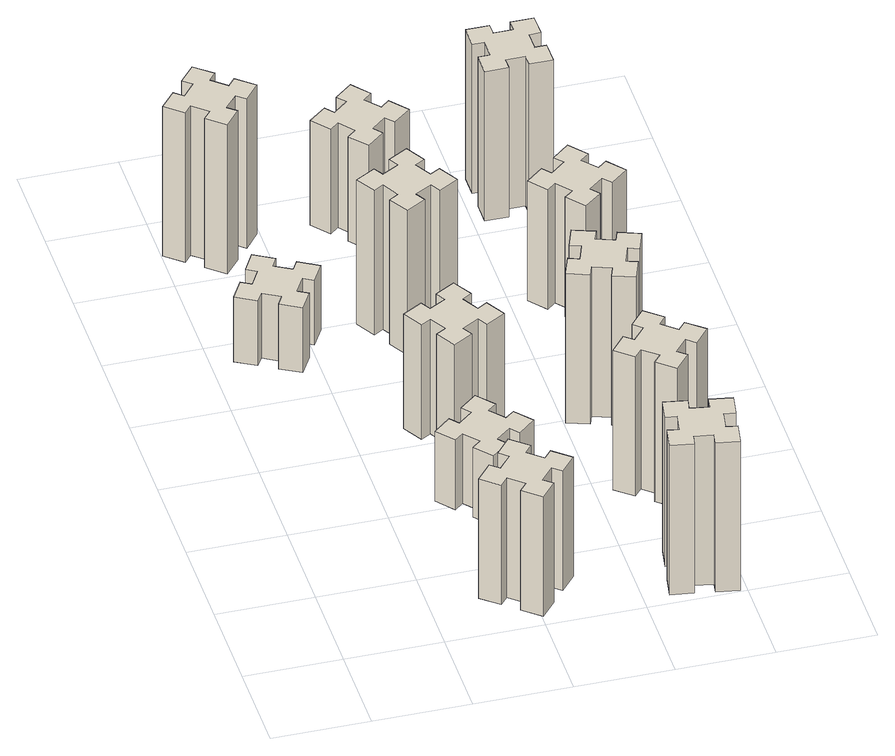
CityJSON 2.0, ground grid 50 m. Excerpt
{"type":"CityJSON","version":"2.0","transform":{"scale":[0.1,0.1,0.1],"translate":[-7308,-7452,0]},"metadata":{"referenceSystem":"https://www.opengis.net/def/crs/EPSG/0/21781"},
"CityObjects":{
"building1":{"type":"Building","attributes":{"class":"1000","function":"1000","usage":"1000","yearOfConstruction":2016,"roofType":"1000","measuredHeight":39,"storeysAboveGround":30,"storeysBelowGround":0},"geometry":[{"type":"Solid","lod":"1","boundaries":[[[[0,1,2,3,4,5,6,7,8,9,10,11,12,13,14,15,16,17,18,19]],[[17,16,20,21]],[[16,15,22,20]],[[15,14,23,22]],[[14,13,24,23]],[[13,12,25,24]],[[12,11,26,25]],[[11,10,27,26]],[[10,9,28,27]],[[9,8,29,28]],[[8,7,30,29]],[[7,6,31,30]],[[6,5,32,31]],[[5,4,33,32]],[[4,3,34,33]],[[3,2,35,34]],[[2,1,36,35]],[[1,0,37,36]],[[0,19,38,37]],[[19,18,39,38]],[[18,17,21,39]],[[24,25,26,27,28,29,30,31,32,33,34,35,36,37,38,39,21,20,22,23]]]]}]},
"building2":{"type":"Building","attributes":{"class":"1000","function":"1000","usage":"1000","yearOfConstruction":2016,"roofType":"1000","measuredHeight":72,"storeysAboveGround":30,"storeysBelowGround":0},"geometry":[{"type":"Solid","lod":"1","boundaries":[[[[40,41,42,43,44,45,46,47,48,49,50,51,52,53,54,55,56,57,58,59]],[[57,56,60,61]],[[56,55,62,60]],[[55,54,63,62]],[[54,53,64,63]],[[53,52,65,64]],[[52,51,66,65]],[[51,50,67,66]],[[50,49,68,67]],[[49,48,69,68]],[[48,47,70,69]],[[47,46,71,70]],[[46,45,72,71]],[[45,44,73,72]],[[44,43,74,73]],[[43,42,75,74]],[[42,41,76,75]],[[41,40,77,76]],[[40,59,78,77]],[[59,58,79,78]],[[58,57,61,79]],[[64,65,66,67,68,69,70,71,72,73,74,75,76,77,78,79,61,60,62,63]]]]}]},
"building3":{"type":"Building","attributes":{"class":"1000","function":"1000","usage":"1000","yearOfConstruction":2016,"roofType":"1000","measuredHeight":90,"storeysAboveGround":30,"storeysBelowGround":0},"geometry":[{"type":"Solid","lod":"1","boundaries":[[[[80,81,82,83,84,85,86,87,88,89,90,91,92,93,94,95,96,97,98,99]],[[97,96,100,101]],[[96,95,102,100]],[[95,94,103,102]],[[94,93,104,103]],[[93,92,105,104]],[[92,91,106,105]],[[91,90,107,106]],[[90,89,108,107]],[[89,88,109,108]],[[88,87,110,109]],[[87,86,111,110]],[[86,85,112,111]],[[85,84,113,112]],[[84,83,114,113]],[[83,82,115,114]],[[82,81,116,115]],[[81,80,117,116]],[[80,99,118,117]],[[99,98,119,118]],[[98,97,101,119]],[[104,105,106,107,108,109,110,111,112,113,114,115,116,117,118,119,101,100,102,103]]]]}]},
"building4":{"type":"Building","attributes":{"class":"1000","function":"1000","usage":"1000","yearOfConstruction":2016,"roofType":"1000","measuredHeight":42,"storeysAboveGround":30,"storeysBelowGround":0},"geometry":[{"type":"Solid","lod":"1","boundaries":[[[[120,121,122,123,124,125,126,127,128,129,130,131,132,133,134,135,136,137,138,139]],[[137,136,140,141]],[[136,135,142,140]],[[135,134,143,142]],[[134,133,144,143]],[[133,132,145,144]],[[132,131,146,145]],[[131,130,147,146]],[[130,129,148,147]],[[129,128,149,148]],[[128,127,150,149]],[[127,126,151,150]],[[126,125,152,151]],[[125,124,153,152]],[[124,123,154,153]],[[123,122,155,154]],[[122,121,156,155]],[[121,120,157,156]],[[120,139,158,157]],[[139,138,159,158]],[[138,137,141,159]],[[144,145,146,147,148,149,150,151,152,153,154,155,156,157,158,159,141,140,142,143]]]]}]},
"building5":{"type":"Building","attributes":{"class":"1000","function":"1000","usage":"1000","yearOfConstruction":2016,"roofType":"1000","measuredHeight":69,"storeysAboveGround":30,"storeysBelowGround":0},"geometry":[{"type":"Solid","lod":"1","boundaries":[[[[160,161,162,163,164,165,166,167,168,169,170,171,172,173,174,175,176,177,178,179]],[[177,176,180,181]],[[176,175,182,180]],[[175,174,183,182]],[[174,173,184,183]],[[173,172,185,184]],[[172,171,186,185]],[[171,170,187,186]],[[170,169,188,187]],[[169,168,189,188]],[[168,167,190,189]],[[167,166,191,190]],[[166,165,192,191]],[[165,164,193,192]],[[164,163,194,193]],[[163,162,195,194]],[[162,161,196,195]],[[161,160,197,196]],[[160,179,198,197]],[[179,178,199,198]],[[178,177,181,199]],[[184,185,186,187,188,189,190,191,192,193,194,195,196,197,198,199,181,180,182,183]]]]}]},
"building6":{"type":"Building","attributes":{"class":"1000","function":"1000","usage":"1000","yearOfConstruction":2016,"roofType":"1000","measuredHeight":87,"storeysAboveGround":30,"storeysBelowGround":0},"geometry":[{"type":"Solid","lod":"1","boundaries":[[[[200,201,202,203,204,205,206,207,208,209,210,211,212,213,214,215,216,217,218,219]],[[217,216,220,221]],[[216,215,222,220]],[[215,214,223,222]],[[214,213,224,223]],[[213,212,225,224]],[[212,211,226,225]],[[211,210,227,226]],[[210,209,228,227]],[[209,208,229,228]],[[208,207,230,229]],[[207,206,231,230]],[[206,205,232,231]],[[205,204,233,232]],[[204,203,234,233]],[[203,202,235,234]],[[202,201,236,235]],[[201,200,237,236]],[[200,219,238,237]],[[219,218,239,238]],[[218,217,221,239]],[[224,225,226,227,228,229,230,231,232,233,234,235,236,237,238,239,221,220,222,223]]]]}]},
"building7":{"type":"Building","attributes":{"class":"1000","function":"1000","usage":"1000","yearOfConstruction":2016,"roofType":"1000","measuredHeight":90,"storeysAboveGround":30,"storeysBelowGround":0},"geometry":[{"type":"Solid","lod":"1","boundaries":[[[[240,241,242,243,244,245,246,247,248,249,250,251,252,253,254,255,256,257,258,259]],[[257,256,260,261]],[[256,255,262,260]],[[255,254,263,262]],[[254,253,264,263]],[[253,252,265,264]],[[252,251,266,265]],[[251,250,267,266]],[[250,249,268,267]],[[249,248,269,268]],[[248,247,270,269]],[[247,246,271,270]],[[246,245,272,271]],[[245,244,273,272]],[[244,243,274,273]],[[243,242,275,274]],[[242,241,276,275]],[[241,240,277,276]],[[240,259,278,277]],[[259,258,279,278]],[[258,257,261,279]],[[264,265,266,267,268,269,270,271,272,273,274,275,276,277,278,279,261,260,262,263]]]]}]},
"building8":{"type":"Building","attributes":{"class":"1000","function":"1000","usage":"1000","yearOfConstruction":2016,"roofType":"1000","measuredHeight":63,"storeysAboveGround":30,"storeysBelowGround":0},"geometry":[{"type":"Solid","lod":"1","boundaries":[[[[280,281,282,283,284,285,286,287,288,289,290,291,292,293,294,295,296,297,298,299]],[[297,296,300,301]],[[296,295,302,300]],[[295,294,303,302]],[[294,293,304,303]],[[293,292,305,304]],[[292,291,306,305]],[[291,290,307,306]],[[290,289,308,307]],[[289,288,309,308]],[[288,287,310,309]],[[287,286,311,310]],[[286,285,312,311]],[[285,284,313,312]],[[284,283,314,313]],[[283,282,315,314]],[[282,281,316,315]],[[281,280,317,316]],[[280,299,318,317]],[[299,298,319,318]],[[298,297,301,319]],[[304,305,306,307,308,309,310,311,312,313,314,315,316,317,318,319,301,300,302,303]]]]}]},
"building9":{"type":"Building","attributes":{"class":"1000","function":"1000","usage":"1000","yearOfConstruction":2016,"roofType":"1000","measuredHeight":84,"storeysAboveGround":30,"storeysBelowGround":0},"geometry":[{"type":"Solid","lod":"1","boundaries":[[[[320,321,322,323,324,325,326,327,328,329,330,331,332,333,334,335,336,337,338,339]],[[337,336,340,341]],[[336,335,342,340]],[[335,334,343,342]],[[334,333,344,343]],[[333,332,345,344]],[[332,331,346,345]],[[331,330,347,346]],[[330,329,348,347]],[[329,328,349,348]],[[328,327,350,349]],[[327,326,351,350]],[[326,325,352,351]],[[325,324,353,352]],[[324,323,354,353]],[[323,322,355,354]],[[322,321,356,355]],[[321,320,357,356]],[[320,339,358,357]],[[339,338,359,358]],[[338,337,341,359]],[[344,345,346,347,348,349,350,351,352,353,354,355,356,357,358,359,341,340,342,343]]]]}]},
"building10":{"type":"Building","attributes":{"class":"1000","function":"1000","usage":"1000","yearOfConstruction":2016,"roofType":"1000","measuredHeight":90,"storeysAboveGround":30,"storeysBelowGround":0},"geometry":[{"type":"Solid","lod":"1","boundaries":[[[[360,361,362,363,364,365,366,367,368,369,370,371,372,373,374,375,376,377,378,379]],[[377,376,380,381]],[[376,375,382,380]],[[375,374,383,382]],[[374,373,384,383]],[[373,372,385,384]],[[372,371,386,385]],[[371,370,387,386]],[[370,369,388,387]],[[369,368,389,388]],[[368,367,390,389]],[[367,366,391,390]],[[366,365,392,391]],[[365,364,393,392]],[[364,363,394,393]],[[363,362,395,394]],[[362,361,396,395]],[[361,360,397,396]],[[360,379,398,397]],[[379,378,399,398]],[[378,377,381,399]],[[384,385,386,387,388,389,390,391,392,393,394,395,396,397,398,399,381,380,382,383]]]]}]},
"building11":{"type":"Building","attributes":{"class":"1000","function":"1000","usage":"1000","yearOfConstruction":2016,"roofType":"1000","measuredHeight":72,"storeysAboveGround":30,"storeysBelowGround":0},"geometry":[{"type":"Solid","lod":"1","boundaries":[[[[400,401,402,403,404,405,406,407,408,409,410,411,412,413,414,415,416,417,418,419]],[[417,416,420,421]],[[416,415,422,420]],[[415,414,423,422]],[[414,413,424,423]],[[413,412,425,424]],[[412,411,426,425]],[[411,410,427,426]],[[410,409,428,427]],[[409,408,429,428]],[[408,407,430,429]],[[407,406,431,430]],[[406,405,432,431]],[[405,404,433,432]],[[404,403,434,433]],[[403,402,435,434]],[[402,401,436,435]],[[401,400,437,436]],[[400,419,438,437]],[[419,418,439,438]],[[418,417,421,439]],[[424,425,426,427,428,429,430,431,432,433,434,435,436,437,438,439,421,420,422,423]]]]}]},
"building12":{"type":"Building","attributes":{"class":"1000","function":"1000","usage":"1000","yearOfConstruction":2016,"roofType":"1000","measuredHeight":90,"storeysAboveGround":30,"storeysBelowGround":0},"geometry":[{"type":"Solid","lod":"1","boundaries":[[[[440,441,442,443,444,445,446,447,448,449,450,451,452,453,454,455,456,457,458,459]],[[457,456,460,461]],[[456,455,462,460]],[[455,454,463,462]],[[454,453,464,463]],[[453,452,465,464]],[[452,451,466,465]],[[451,450,467,466]],[[450,449,468,467]],[[449,448,469,468]],[[448,447,470,469]],[[447,446,471,470]],[[446,445,472,471]],[[445,444,473,472]],[[444,443,474,473]],[[443,442,475,474]],[[442,441,476,475]],[[441,440,477,476]],[[440,459,478,477]],[[459,458,479,478]],[[458,457,461,479]],[[464,465,466,467,468,469,470,471,472,473,474,475,476,477,478,479,461,460,462,463]]]]}]}
},
"vertices":[
[416,2327,0],[466,2414,0],[518,2384,0],[578,2488,0],[474,2548,0],[444,2496,0],[357,2546,0],[387,2598,0],[283,2658,0],[223,2554,0],[275,2524,0],[225,2437,0],[173,2467,0],[113,2363,0],[217,2303,0],[247,2355,0],[334,2305,0],[304,2253,0],[408,2193,0],[468,2297,0],[334,2305,390],[304,2253,390],[247,2355,390],[217,2303,390],[113,2363,390],[173,2467,390],[225,2437,390],[275,2524,390],[223,2554,390],[283,2658,390],[387,2598,390],[357,2546,390],[444,2496,390],[474,2548,390],[578,2488,390],[518,2384,390],[466,2414,390],[416,2327,390],[468,2297,390],[408,2193,390],
[876,253,0],[953,189,0],[914,143,0],[1006,66,0],[1083,158,0],[1037,196,0],[1102,273,0],[1148,234,0],[1225,326,0],[1133,403,0],[1094,357,0],[1018,422,0],[1056,468,0],[964,545,0],[887,453,0],[933,414,0],[869,338,0],[823,376,0],[746,284,0],[838,207,0],[869,338,720],[823,376,720],[933,414,720],[887,453,720],[964,545,720],[1056,468,720],[1018,422,720],[1094,357,720],[1133,403,720],[1225,326,720],[1148,234,720],[1102,273,720],[1037,196,720],[1083,158,720],[1006,66,720],[914,143,720],[953,189,720],[876,253,720],[838,207,720],[746,284,720],
[136,3213,0],[213,3149,0],[174,3103,0],[266,3026,0],[343,3118,0],[297,3156,0],[362,3233,0],[408,3194,0],[485,3286,0],[393,3363,0],[354,3317,0],[278,3382,0],[316,3428,0],[224,3505,0],[147,3413,0],[193,3374,0],[129,3298,0],[83,3336,0],[6,3244,0],[98,3167,0],[129,3298,900],[83,3336,900],[193,3374,900],[147,3413,900],[224,3505,900],[316,3428,900],[278,3382,900],[354,3317,900],[393,3363,900],[485,3286,900],[408,3194,900],[362,3233,900],[297,3156,900],[343,3118,900],[266,3026,900],[174,3103,900],[213,3149,900],[136,3213,900],[98,3167,900],[6,3244,900],
[953,1162,0],[876,1097,0],[838,1143,0],[746,1066,0],[823,974,0],[869,1013,0],[933,936,0],[887,898,0],[964,806,0],[1056,883,0],[1018,929,0],[1094,993,0],[1133,947,0],[1225,1024,0],[1148,1116,0],[1102,1078,0],[1037,1154,0],[1083,1193,0],[1006,1285,0],[914,1208,0],[1037,1154,420],[1083,1193,420],[1102,1078,420],[1148,1116,420],[1225,1024,420],[1133,947,420],[1094,993,420],[1018,929,420],[1056,883,420],[964,806,420],[887,898,420],[933,936,420],[869,1013,420],[823,974,420],[746,1066,420],[838,1143,420],[876,1097,420],[953,1162,420],[914,1208,420],[1006,1285,420],
[865,1574,0],[915,1487,0],[863,1457,0],[923,1353,0],[1027,1413,0],[997,1465,0],[1084,1515,0],[1114,1463,0],[1218,1523,0],[1158,1627,0],[1106,1597,0],[1056,1684,0],[1108,1714,0],[1048,1818,0],[944,1758,0],[974,1706,0],[887,1656,0],[857,1708,0],[753,1648,0],[813,1544,0],[887,1656,690],[857,1708,690],[974,1706,690],[944,1758,690],[1048,1818,690],[1108,1714,690],[1056,1684,690],[1106,1597,690],[1158,1627,690],[1218,1523,690],[1114,1463,690],[1084,1515,690],[997,1465,690],[1027,1413,690],[923,1353,690],[863,1457,690],[915,1487,690],[865,1574,690],[813,1544,690],[753,1648,690],
[997,2305,0],[1084,2355,0],[1114,2303,0],[1218,2363,0],[1158,2467,0],[1106,2437,0],[1056,2524,0],[1108,2554,0],[1048,2658,0],[944,2598,0],[974,2546,0],[887,2496,0],[857,2548,0],[753,2488,0],[813,2384,0],[865,2414,0],[915,2327,0],[863,2297,0],[923,2193,0],[1027,2253,0],[915,2327,870],[863,2297,870],[865,2414,870],[813,2384,870],[753,2488,870],[857,2548,870],[887,2496,870],[974,2546,870],[944,2598,870],[1048,2658,870],[1108,2554,870],[1056,2524,870],[1106,2437,870],[1158,2467,870],[1218,2363,870],[1114,2303,870],[1084,2355,870],[997,2305,870],[1027,2253,870],[923,2193,870],
[1894,305,0],[1795,322,0],[1806,381,0],[1687,402,0],[1667,284,0],[1726,274,0],[1708,175,0],[1649,186,0],[1628,67,0],[1747,47,0],[1757,106,0],[1855,88,0],[1845,29,0],[1963,8,0],[1984,127,0],[1925,137,0],[1942,235,0],[2001,225,0],[2022,343,0],[1904,364,0],[1942,235,900],[2001,225,900],[1925,137,900],[1984,127,900],[1963,8,900],[1845,29,900],[1855,88,900],[1757,106,900],[1747,47,900],[1628,67,900],[1649,186,900],[1708,175,900],[1726,274,900],[1667,284,900],[1687,402,900],[1806,381,900],[1795,322,900],[1894,305,900],[1904,364,900],[2022,343,900],
[1102,3298,0],[1037,3374,0],[1083,3413,0],[1006,3505,0],[914,3428,0],[953,3382,0],[876,3317,0],[838,3363,0],[746,3286,0],[823,3194,0],[869,3233,0],[933,3156,0],[887,3118,0],[964,3026,0],[1056,3103,0],[1018,3149,0],[1094,3213,0],[1133,3167,0],[1225,3244,0],[1148,3336,0],[1094,3213,630],[1133,3167,630],[1018,3149,630],[1056,3103,630],[964,3026,630],[887,3118,630],[933,3156,630],[869,3233,630],[823,3194,630],[746,3286,630],[838,3363,630],[876,3317,630],[953,3382,630],[914,3428,630],[1006,3505,630],[1083,3413,630],[1037,3374,630],[1102,3298,630],[1148,3336,630],[1225,3244,630],
[1877,836,0],[1942,913,0],[1988,874,0],[2065,966,0],[1973,1043,0],[1934,997,0],[1858,1062,0],[1896,1108,0],[1804,1185,0],[1727,1093,0],[1773,1054,0],[1709,978,0],[1663,1016,0],[1586,924,0],[1678,847,0],[1716,893,0],[1793,829,0],[1754,783,0],[1846,706,0],[1923,798,0],[1793,829,840],[1754,783,840],[1716,893,840],[1678,847,840],[1586,924,840],[1663,1016,840],[1709,978,840],[1773,1054,840],[1727,1093,840],[1804,1185,840],[1896,1108,840],[1858,1062,840],[1934,997,840],[1973,1043,840],[2065,966,840],[1988,874,840],[1942,913,840],[1877,836,840],[1923,798,840],[1846,706,840],
[1810,1672,0],[1716,1706,0],[1737,1762,0],[1624,1803,0],[1583,1690,0],[1639,1670,0],[1605,1576,0],[1549,1597,0],[1507,1484,0],[1620,1443,0],[1641,1499,0],[1735,1465,0],[1714,1409,0],[1827,1367,0],[1868,1480,0],[1812,1501,0],[1846,1595,0],[1902,1574,0],[1943,1687,0],[1830,1728,0],[1846,1595,900],[1902,1574,900],[1812,1501,900],[1868,1480,900],[1827,1367,900],[1714,1409,900],[1735,1465,900],[1641,1499,900],[1620,1443,900],[1507,1484,900],[1549,1597,900],[1605,1576,900],[1639,1670,900],[1583,1690,900],[1624,1803,900],[1737,1762,900],[1716,1706,900],[1810,1672,900],[1830,1728,900],[1943,1687,900],
[1709,2393,0],[1773,2316,0],[1727,2278,0],[1804,2186,0],[1896,2263,0],[1858,2309,0],[1934,2373,0],[1973,2327,0],[2065,2404,0],[1988,2496,0],[1942,2458,0],[1877,2534,0],[1923,2573,0],[1846,2665,0],[1754,2588,0],[1793,2542,0],[1716,2477,0],[1678,2523,0],[1586,2446,0],[1663,2354,0],[1716,2477,720],[1678,2523,720],[1793,2542,720],[1754,2588,720],[1846,2665,720],[1923,2573,720],[1877,2534,720],[1942,2458,720],[1988,2496,720],[2065,2404,720],[1973,2327,720],[1934,2373,720],[1858,2309,720],[1896,2263,720],[1804,2186,720],[1727,2278,720],[1773,2316,720],[1709,2393,720],[1663,2354,720],[1586,2446,720],
[1675,3155,0],[1775,3155,0],[1775,3095,0],[1895,3095,0],[1895,3215,0],[1835,3215,0],[1835,3315,0],[1895,3315,0],[1895,3435,0],[1775,3435,0],[1775,3375,0],[1675,3375,0],[1675,3435,0],[1555,3435,0],[1555,3315,0],[1615,3315,0],[1615,3215,0],[1555,3215,0],[1555,3095,0],[1675,3095,0],[1615,3215,900],[1555,3215,900],[1615,3315,900],[1555,3315,900],[1555,3435,900],[1675,3435,900],[1675,3375,900],[1775,3375,900],[1775,3435,900],[1895,3435,900],[1895,3315,900],[1835,3315,900],[1835,3215,900],[1895,3215,900],[1895,3095,900],[1775,3095,900],[1775,3155,900],[1675,3155,900],[1675,3095,900],[1555,3095,900]
]}
